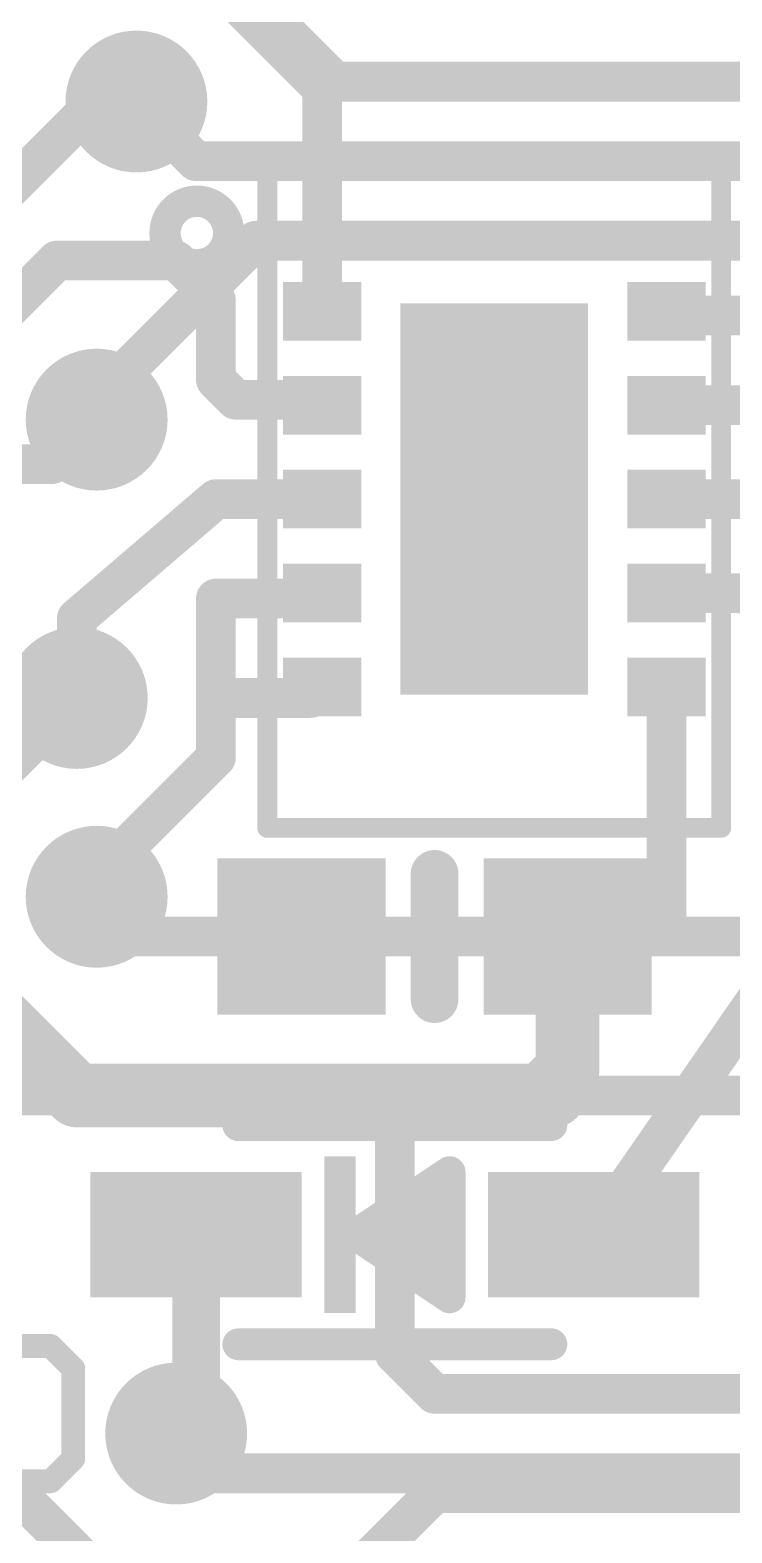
# Model space of a CAD drawing. Extents: x -4.8 to 27.4, y -5.3 to 26.6.
# Drawn here: x 7.19 to 11.68, y 3.56 to 13.16 of the extents above; entities that cross this region are included whole.
import ezdxf

# ---------------------------------------------------------------- set-up
doc = ezdxf.new("R2010")
doc.units = 0
for name, color, linetype in [('1', 12, 'CONTINUOUS'), ('16', 132, 'CONTINUOUS'), ('18', 110, 'CONTINUOUS'), ('21', 40, 'CONTINUOUS')]:
    doc.layers.add(name, color=color, linetype=linetype)

# ---------------------------------------------------------------- blocks, each defined once
blk = doc.blocks.new('RECT')
blk.add_solid([(-0.5, -0.5), (0.5, -0.5), (-0.5, 0.5), (0.5, 0.5)])
blk = doc.blocks.new('ROUNDV')
at = {"const_width": 0.5}
blk.add_lwpolyline([(0, -0.25, 1), (0, 0.25, 1), (0, -0.25)], format="xyb", dxfattribs=at)

msp = doc.modelspace()

# ---------------------------------------------------------------- linework, layer by layer
at = {"layer": '1'}
for points, const_width in [([(8.255, 13.589), (9.06, 12.784)], 0.254), ([(9.06, 12.784), (9.06, 11.36)], 0.254), ([(7.004, 12.084), (7.62, 12.7)], 0.254), ([(7.62, 12.7), (7.874, 12.7)], 0.254), ([(7.366, 11.684), (6.966, 11.284)], 0.254), ([(8.128, 11.684), (7.366, 11.684)], 0.254), ([(8.382, 11.43), (8.128, 11.684)], 0.254), ([(8.382, 10.922), (8.382, 11.43)], 0.254), ([(11.303, 11.403), (11.26, 11.36)], 0.254), ([(11.287, 11.333), (11.26, 11.36)], 0.254), ([(14.097, 11.333), (11.287, 11.333)], 0.254), ([(8.509, 10.795), (8.382, 10.922)], 0.254), ([(8.89, 10.795), (8.509, 10.795)], 0.254), ([(8.925, 10.76), (8.89, 10.795)], 0.254), ([(9.06, 10.76), (8.925, 10.76)], 0.254), ([(11.26, 10.76), (14.386, 10.76)], 0.254), ([(7.336, 10.384), (7.62, 10.668)], 0.254), ([(6.438, 10.384), (7.336, 10.384)], 0.254), ([(8.382, 10.16), (7.493, 9.398)], 0.254), ([(9.06, 10.16), (8.382, 10.16)], 0.254), ([(11.26, 10.16), (12.319, 10.16)], 0.254), ([(9.025, 9.525), (8.382, 9.525)], 0.254), ([(8.382, 8.89), (8.382, 9.525)], 0.254), ([(9.06, 9.56), (9.025, 9.525)], 0.254), ([(11.26, 9.56), (11.776, 9.56)], 0.254), ([(11.776, 9.56), (12.192, 9.144)], 0.254), ([(7.493, 9.398), (7.493, 8.89)], 0.254), ([(9.06, 8.96), (8.99, 8.89)], 0.254), ([(11.26, 8.96), (11.26, 7.45)], 0.254), ([(8.99, 8.89), (8.382, 8.89)], 0.254), ([(8.382, 8.509), (8.382, 8.89)], 0.254), ([(7.62, 7.747), (8.382, 8.509)], 0.254), ([(7.62, 7.62), (7.62, 7.747)], 0.254), ([(10.629, 6.516), (10.629, 7.366)], 0.4064), ([(11.176, 7.366), (10.629, 7.366)], 0.254), ([(11.26, 7.45), (11.176, 7.366)], 0.254), ([(10.795, 5.461), (11.938, 7.112)], 0.254), ([(6.858, 6.985), (7.493, 6.35)], 0.4064), ([(10.502, 6.389), (10.629, 6.516)], 0.4064), ([(7.493, 6.35), (9.525, 6.35)], 0.4064), ([(9.525, 6.35), (10.541, 6.35)], 0.4064), ([(10.541, 6.35), (10.502, 6.389)], 0.4064), ([(9.525, 4.699), (9.525, 6.35)], 0.254), ([(8.255, 5.461), (8.382, 5.588)], 0.254), ([(8.255, 5.461), (8.255, 4.318)], 0.3048), ([(9.779, 4.445), (9.525, 4.699)], 0.254), ([(6.35, 4.572), (7.62, 3.302)], 0.254), ([(13.705, 4.445), (9.779, 4.445)], 0.254), ([(8.255, 4.318), (8.128, 4.191)], 0.3048), ([(9.779, 3.81), (8.89, 2.921)], 0.254), ([(14.859, 3.81), (9.779, 3.81)], 0.254)]:
    msp.add_lwpolyline(points, dxfattribs=dict(at, const_width=const_width))
for points, const_width in [([(9.1235, 12.784, 1), (8.9965, 12.784)], 0.127), ([(9.0151, 12.7391, 1), (9.1049, 12.8289)], 0.127), ([(7.62, 12.7635, 1), (7.62, 12.6365)], 0.127), ([(7.6649, 12.6551, 1), (7.5751, 12.7449)], 0.127), ([(7.874, 12.6365, 1), (7.874, 12.7635)], 0.127), ([(7.366, 11.7475, 1), (7.366, 11.6205)], 0.127), ([(7.4109, 11.6391, 1), (7.3211, 11.7289)], 0.127), ([(8.1729, 11.7289, 1), (8.0831, 11.6391)], 0.127), ([(8.128, 11.6205, 1), (8.128, 11.7475)], 0.127), ([(8.4455, 11.43, 1), (8.3185, 11.43)], 0.127), ([(8.3371, 11.3851, 1), (8.4269, 11.4749)], 0.127), ([(11.3479, 11.3581, 1), (11.2581, 11.4479)], 0.127), ([(11.3049, 11.4049, 1), (11.2151, 11.3151)], 0.127), ([(11.2151, 11.4049, 1), (11.3049, 11.3151)], 0.127), ([(11.287, 11.3965, 1), (11.287, 11.2695)], 0.127), ([(11.2421, 11.2881, 1), (11.3319, 11.3779)], 0.127), ([(8.9965, 11.36, 1), (9.1235, 11.36)], 0.127), ([(8.4269, 10.9669, 1), (8.3371, 10.8771)], 0.127), ([(8.3185, 10.922, 1), (8.4455, 10.922)], 0.127), ([(8.509, 10.8585, 1), (8.509, 10.7315)], 0.127), ([(8.4641, 10.7501, 1), (8.5539, 10.8399)], 0.127), ([(8.9349, 10.8399, 1), (8.8451, 10.7501)], 0.127), ([(8.925, 10.8235, 1), (8.925, 10.6965)], 0.127), ([(8.8801, 10.7151, 1), (8.9699, 10.8049)], 0.127), ([(8.89, 10.7315, 1), (8.89, 10.8585)], 0.127), ([(9.06, 10.6965, 1), (9.06, 10.8235)], 0.127), ([(11.26, 10.8235, 1), (11.26, 10.6965)], 0.127), ([(7.6649, 10.6231, 1), (7.5751, 10.7129)], 0.127), ([(7.2911, 10.4289, 1), (7.3809, 10.3391)], 0.127), ([(7.336, 10.3205, 1), (7.336, 10.4475)], 0.127), ([(8.382, 10.2235, 1), (8.382, 10.0965)], 0.127), ([(8.4233, 10.1118, 1), (8.3407, 10.2082)], 0.127), ([(9.06, 10.0965, 1), (9.06, 10.2235)], 0.127), ([(11.26, 10.2235, 1), (11.26, 10.0965)], 0.127), ([(8.382, 9.5885, 1), (8.382, 9.4615)], 0.127), ([(8.4455, 9.525, 1), (8.3185, 9.525)], 0.127), ([(8.9801, 9.5699, 1), (9.0699, 9.4801)], 0.127), ([(9.1049, 9.5151, 1), (9.0151, 9.6049)], 0.127), ([(9.025, 9.4615, 1), (9.025, 9.5885)], 0.127), ([(11.26, 9.6235, 1), (11.26, 9.4965)], 0.127), ([(11.8209, 9.6049, 1), (11.7311, 9.5151)], 0.127), ([(7.5565, 9.398, 1), (7.4295, 9.398)], 0.127), ([(7.4517, 9.4462, 1), (7.5343, 9.3498)], 0.127), ([(9.1049, 8.9151, 1), (9.0151, 9.0049)], 0.127), ([(11.3235, 8.96, 1), (11.1965, 8.96)], 0.127), ([(7.4295, 8.89, 1), (7.5565, 8.89)], 0.127), ([(8.382, 8.9535, 1), (8.382, 8.8265)], 0.127), ([(8.4455, 8.89, 1), (8.3185, 8.89)], 0.127), ([(8.3185, 8.89, 1), (8.4455, 8.89)], 0.127), ([(8.9451, 8.9349, 1), (9.0349, 8.8451)], 0.127), ([(8.99, 8.8265, 1), (8.99, 8.9535)], 0.127), ([(8.3185, 8.509, 1), (8.4455, 8.509)], 0.127), ([(8.4269, 8.4641, 1), (8.3371, 8.5539)], 0.127), ([(7.6835, 7.747, 1), (7.5565, 7.747)], 0.127), ([(7.5751, 7.7919, 1), (7.6649, 7.7021)], 0.127), ([(7.5565, 7.62, 1), (7.6835, 7.62)], 0.127), ([(10.7306, 7.366, 1), (10.5274, 7.366)], 0.2032), ([(10.629, 7.4295, 1), (10.629, 7.3025)], 0.127), ([(11.176, 7.3025, 1), (11.176, 7.4295)], 0.127), ([(11.1965, 7.45, 1), (11.3235, 7.45)], 0.127), ([(11.3049, 7.4051, 1), (11.2151, 7.4949)], 0.127), ([(11.1311, 7.4109, 1), (11.2209, 7.3211)], 0.127), ([(10.7008, 6.4442, 1), (10.5572, 6.5878)], 0.2032), ([(7.493, 6.4516, 1), (7.493, 6.2484)], 0.2032), ([(9.525, 6.4516, 1), (9.525, 6.2484)], 0.2032), ([(9.525, 6.2484, 1), (9.525, 6.4516)], 0.2032), ([(10.5738, 6.4608, 1), (10.4302, 6.3172)], 0.2032), ([(10.4302, 6.4608, 1), (10.5738, 6.3172)], 0.2032), ([(10.5274, 6.516, 1), (10.7306, 6.516)], 0.2032), ([(10.541, 6.2484, 1), (10.541, 6.4516)], 0.2032), ([(7.4212, 6.2782, 1), (7.5648, 6.4218)], 0.2032), ([(9.5885, 6.35, 1), (9.4615, 6.35)], 0.127), ([(10.4692, 6.2782, 1), (10.6128, 6.4218)], 0.2032), ([(8.4269, 5.5431, 1), (8.3371, 5.6329)], 0.127), ([(8.3312, 5.461, 1), (8.1788, 5.461)], 0.1524), ([(8.2101, 5.5059, 1), (8.2999, 5.4161)], 0.127), ([(10.7428, 5.4971, 1), (10.8472, 5.4249)], 0.127), ([(9.5699, 4.7439, 1), (9.4801, 4.6541)], 0.127), ([(9.4615, 4.699, 1), (9.5885, 4.699)], 0.127), ([(9.779, 4.5085, 1), (9.779, 4.3815)], 0.127), ([(9.7341, 4.4001, 1), (9.8239, 4.4899)], 0.127), ([(8.3089, 4.2641, 1), (8.2011, 4.3719)], 0.1524), ([(8.0741, 4.2449, 1), (8.1819, 4.1371)], 0.1524), ([(8.1788, 4.318, 1), (8.3312, 4.318)], 0.1524), ([(9.779, 3.8735, 1), (9.779, 3.7465)], 0.127), ([(9.8239, 3.7651, 1), (9.7341, 3.8549)], 0.127)]:
    msp.add_lwpolyline(points, format="xyb", dxfattribs=dict(at, const_width=const_width))
at = {"layer": '16', "const_width": 0.254}
for points in [[(9.144, 12.827), (8.382, 13.589)], [(13.589, 12.827), (9.144, 12.827)], [(8.255, 12.319), (7.874, 12.7)], [(12.446, 12.319), (8.255, 12.319)], [(8.636, 11.811), (7.62, 10.795)], [(8.636, 11.811), (11.811, 11.811)], [(7.62, 10.795), (7.62, 10.668)], [(6.731, 8.128), (7.493, 8.89)], [(7.874, 7.366), (7.62, 7.62)], [(12.446, 7.366), (7.874, 7.366)], [(7.112, 6.35), (6.731, 6.731)], [(13.208, 6.35), (7.112, 6.35)], [(8.382, 3.937), (8.128, 4.191)], [(12.573, 3.937), (8.382, 3.937)]]:
    msp.add_lwpolyline(points, dxfattribs=at)
at = {"layer": '16', "const_width": 0.127}
for points in [[(9.144, 12.8905, 1), (9.144, 12.7635)], [(9.0991, 12.7821, 1), (9.1889, 12.8719)], [(7.9189, 12.7449, 1), (7.8291, 12.6551)], [(8.255, 12.3825, 1), (8.255, 12.2555)], [(8.2101, 12.2741, 1), (8.2999, 12.3639)], [(8.636, 11.8745, 1), (8.636, 11.7475)], [(8.6809, 11.7661, 1), (8.5911, 11.8559)], [(7.6835, 10.795, 1), (7.5565, 10.795)], [(7.5751, 10.8399, 1), (7.6649, 10.7501)], [(7.5565, 10.668, 1), (7.6835, 10.668)], [(7.5379, 8.8451, 1), (7.4481, 8.9349)], [(7.6649, 7.6649, 1), (7.5751, 7.5751)], [(7.874, 7.4295, 1), (7.874, 7.3025)], [(7.8291, 7.3211, 1), (7.9189, 7.4109)], [(7.0671, 6.3051, 1), (7.1569, 6.3949)], [(8.1729, 4.2359, 1), (8.0831, 4.1461)], [(8.382, 4.0005, 1), (8.382, 3.8735)], [(8.3371, 3.8921, 1), (8.4269, 3.9819)]]:
    msp.add_lwpolyline(points, format="xyb", dxfattribs=at)
at = {"layer": '21'}
for points, const_width in [([(8.71, 12.2918, 1), (8.71, 12.2282)], 0.0635), ([(8.7418, 12.26, 1), (8.6783, 12.26)], 0.0635), ([(11.6418, 12.26, 1), (11.5783, 12.26)], 0.0635), ([(11.61, 12.2282, 1), (11.61, 12.2918)], 0.0635), ([(8.26, 11.76, 1), (8.26, 11.96, 1), (8.26, 11.76)], 0.4064), ([(8.71, 8.0918, 1), (8.71, 8.0282)], 0.0635), ([(8.6783, 8.06, 1), (8.7418, 8.06)], 0.0635), ([(11.5783, 8.06, 1), (11.6418, 8.06)], 0.0635), ([(11.61, 8.0282, 1), (11.61, 8.0918)], 0.0635), ([(9.8552, 7.766, 1), (9.7028, 7.766)], 0.1524), ([(9.7028, 6.966, 1), (9.8552, 6.966)], 0.1524), ([(8.525, 6.2118, 1), (8.525, 6.1102)], 0.1016), ([(10.525, 6.1102, 1), (10.525, 6.2118)], 0.1016), ([(9.9258, 5.861, 1), (9.8242, 5.861)], 0.1016), ([(9.9032, 5.8187, 1), (9.8468, 5.9033)], 0.1016), ([(9.7758, 5.661, 1), (9.6742, 5.661)], 0.1016), ([(9.7532, 5.6187, 1), (9.6968, 5.7033)], 0.1016), ([(9.4631, 5.5372, 1), (9.4631, 5.4356)], 0.1016), ([(9.725, 5.4356, 1), (9.725, 5.5372)], 0.1016), ([(9.3032, 5.5033, 1), (9.2468, 5.4187)], 0.1016), ([(9.2468, 5.5033, 1), (9.3032, 5.4187)], 0.1016), ([(9.4532, 5.5033, 1), (9.3968, 5.4187)], 0.1016), ([(9.3968, 5.5033, 1), (9.4532, 5.4187)], 0.1016), ([(9.6917, 5.334, 1), (9.6917, 5.2324)], 0.1016), ([(9.725, 5.2324, 1), (9.725, 5.334)], 0.1016), ([(9.6742, 5.261, 1), (9.7758, 5.261)], 0.1016), ([(9.6968, 5.2187, 1), (9.7532, 5.3033)], 0.1016), ([(9.8242, 5.061, 1), (9.9258, 5.061)], 0.1016), ([(9.8468, 5.0187, 1), (9.9032, 5.1033)], 0.1016), ([(7.3531, 4.7775, 1), (7.2992, 4.7236)], 0.0762), ([(7.3261, 4.7124, 1), (7.3261, 4.7886)], 0.0762), ([(8.525, 4.8118, 1), (8.525, 4.7102)], 0.1016), ([(10.525, 4.7102, 1), (10.525, 4.8118)], 0.1016), ([(7.5083, 4.6065, 1), (7.4321, 4.6065)], 0.0762), ([(7.4432, 4.5795, 1), (7.4971, 4.6334)], 0.0762), ([(7.4321, 4.0303, 1), (7.5083, 4.0303)], 0.0762), ([(7.4971, 4.0033, 1), (7.4432, 4.0572)], 0.0762), ([(7.2992, 3.9131, 1), (7.3531, 3.8593)], 0.0762), ([(7.3261, 3.8481, 1), (7.3261, 3.9243)], 0.0762)]:
    msp.add_lwpolyline(points, format="xyb", dxfattribs=dict(at, const_width=const_width))
for points, const_width in [([(8.71, 12.26), (11.61, 12.26)], 0.127), ([(8.71, 8.06), (8.71, 12.26)], 0.127), ([(11.61, 12.26), (11.61, 8.06)], 0.127), ([(11.61, 8.06), (8.71, 8.06)], 0.127), ([(9.779, 6.966), (9.779, 7.766)], 0.3048), ([(8.525, 6.161), (10.525, 6.161)], 0.2032), ([(9.275, 5.461), (9.875, 5.861)], 0.2032), ([(9.875, 5.861), (9.875, 5.061)], 0.2032), ([(9.425, 5.461), (9.725, 5.661)], 0.2032), ([(9.725, 5.661), (9.725, 5.261)], 0.2032), ([(9.4631, 5.4864), (9.725, 5.4864)], 0.2032), ([(9.875, 5.061), (9.275, 5.461)], 0.2032), ([(9.725, 5.261), (9.425, 5.461)], 0.2032), ([(9.6917, 5.2832), (9.725, 5.2832)], 0.2032), ([(7.3261, 4.7505), (6.894, 4.7505)], 0.1524), ([(7.4702, 4.6065), (7.3261, 4.7505)], 0.1524), ([(10.525, 4.761), (8.525, 4.761)], 0.2032), ([(7.4702, 4.0303), (7.4702, 4.6065)], 0.1524), ([(7.3261, 3.8862), (7.4702, 4.0303)], 0.1524), ([(6.894, 3.8862), (7.3261, 3.8862)], 0.1524)]:
    msp.add_lwpolyline(points, dxfattribs=dict(at, const_width=const_width))

# ---------------------------------------------------------------- block references
at = {"layer": '1'}
for p, xscale, yscale in [((9.06, 11.36), 0.5, 0.375), ((11.26, 11.36), 0.5, 0.375), ((10.16, 10.16), 1.2, 2.5), ((9.06, 10.76), 0.5, 0.375), ((11.26, 10.76), 0.5, 0.375), ((9.06, 10.16), 0.5, 0.375), ((11.26, 10.16), 0.5, 0.375), ((9.06, 9.56), 0.5, 0.375), ((11.26, 9.56), 0.5, 0.375), ((9.06, 8.96), 0.5, 0.375), ((11.26, 8.96), 0.5, 0.375), ((8.255, 5.461), 1.35, 0.8), ((10.795, 5.461), 1.35, 0.8)]:
    msp.add_blockref('RECT', p, dxfattribs=dict(at, xscale=xscale, yscale=yscale))
at = {"layer": '1', "xscale": 1.075, "rotation": 180}
for p in [(8.929, 7.366), (10.629, 7.366)]:
    msp.add_blockref('RECT', p, dxfattribs=at)
at = {"layer": '18', "xscale": 0.9064, "yscale": 0.9064}
for p in [(7.874, 12.7), (7.874, 12.7), (7.62, 10.668), (7.62, 10.668), (10.16, 10.16), (10.16, 10.16), (7.493, 8.89), (7.493, 8.89), (7.62, 7.62), (7.62, 7.62), (8.128, 4.191), (8.128, 4.191)]:
    msp.add_blockref('ROUNDV', p, dxfattribs=at)
at = {"layer": '21', "xscale": 0.2}
msp.add_blockref('RECT', (9.175, 5.461), dxfattribs=at)

doc.saveas('drawing.dxf')
